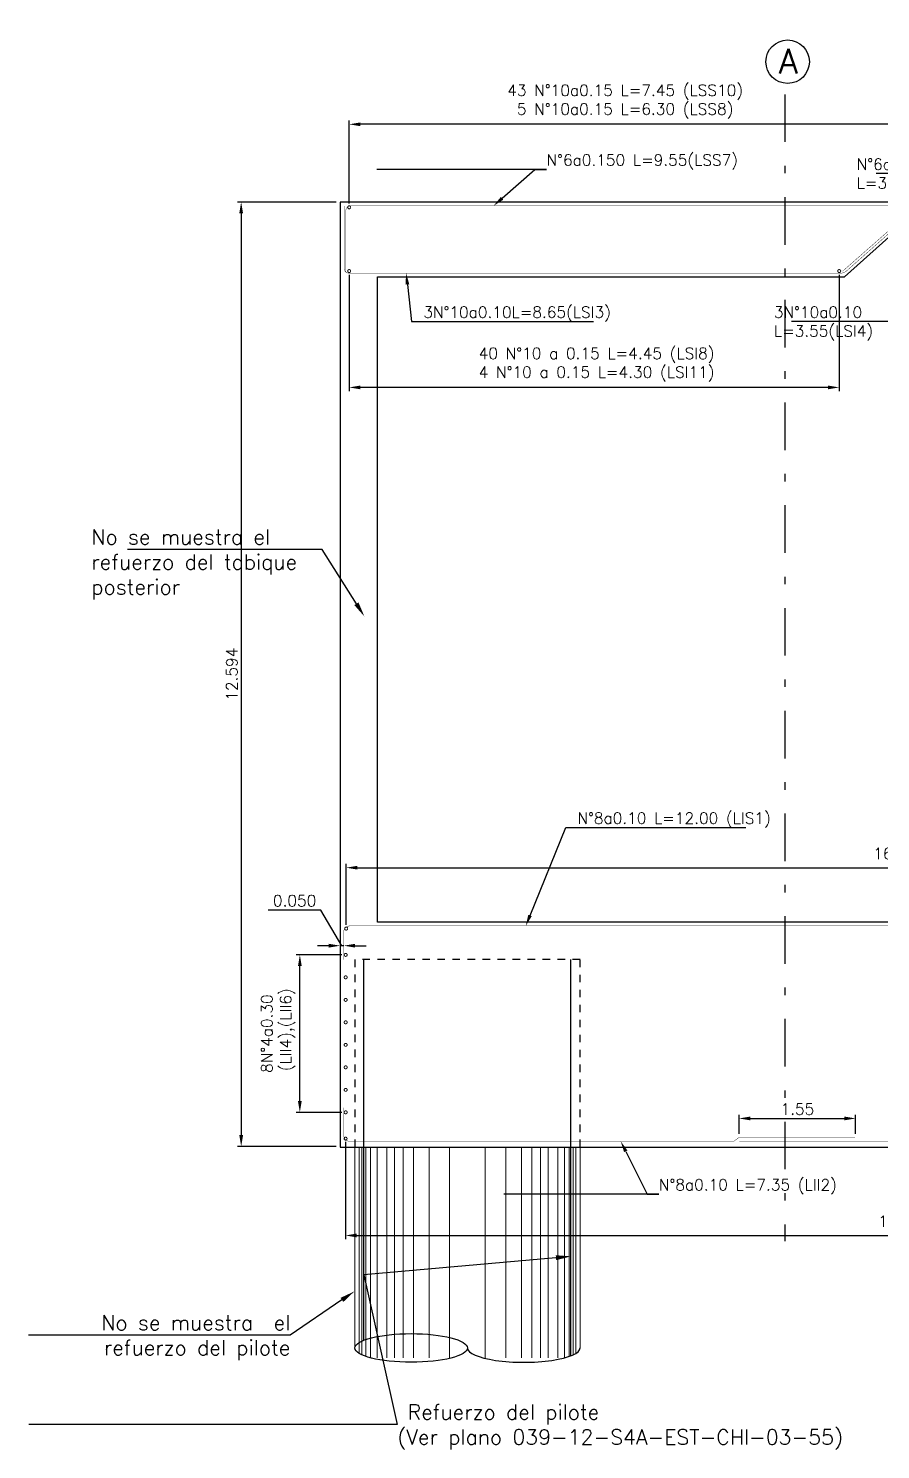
# Model space of a CAD drawing. Header units: metres. Extents: x 1080427 to 1081241, y 976768 to 977191.
# Drawn here: x 1080715.69 to 1080727.05, y 977087.48 to 977106.43 of the extents above; entities that cross this region are included whole.
import ezdxf
from ezdxf import colors
from ezdxf.entities.mleader import LeaderData, LeaderLine
from ezdxf.math import Vec2, Vec3

# ---------------------------------------------------------------- set-up
doc = ezdxf.new("R2010")
doc.units = ezdxf.units.M
doc.header["$LTSCALE"] = 25.4
doc.linetypes.add('DASHDOT', pattern=[1, 0.5, -0.25, 0, -0.25])
doc.linetypes.add('HIDDEN', pattern=[0.375, 0.25, -0.125])
for name, color, linetype in [('CIRCULOCONTRAP', 130, 'Continuous'), ('CONTRAPESO', 3, 'Continuous'), ('COT', 1, 'Continuous'), ('DIMCONTRAPESO', 1, 'Continuous'), ('EJE-D', 11, 'DASHDOT'), ('PROYECC', 251, 'HIDDEN'), ('R175COTR', 7, 'Continuous'), ('REF', 6, 'Continuous')]:
    doc.layers.add(name, color=color, linetype=linetype)
for name, color, linetype, lineweight in [('COTA', 1, 'Continuous', 30), ('COTACIM', 20, 'Continuous', 5), ('EJECONTRAPESO', 41, 'DASHDOT', 30), ('OTROS', 8, 'Continuous', 5), ('REF 7', 210, 'Continuous', 30)]:
    doc.layers.add(name, color=color, linetype=linetype, lineweight=lineweight)
doc.styles.add('romans', font='romans.shx')
doc.dimstyles.new('Copy 75', dxfattribs={"dimtxt": 0.15, "dimasz": 0.15, "dimexe": 0.05, "dimexo": 0.05, "dimgap": 0.05, "dimtad": 1, "dimzin": 0, "dimdsep": 46, "dimtxsty": 'romans', "dimcen": 0.002, "dimclrd": 1, "dimclre": 1, "dimclrt": 3, "dimadec": 4, "dimazin": 0, "dimtfac": 1, "dimtofl": 0, "dimtmove": 1, "dimatfit": 3, "dimfxl": 1, "dimtolj": 1, "dimtzin": 0, "dimarcsym": 1})

# ---------------------------------------------------------------- blocks, each defined once
blk = doc.blocks.new('*D601')
at = {"layer": 'COTA', "color": 1, "lineweight": -2, "transparency": 16777216}
for p, q in [((1080719.96911814, 977103.1427606721), (1080719.96911814, 977101.5911314568)), ((1080726.501122592, 977103.1427606721), (1080726.501122592, 977101.5911314568)), ((1080726.351122592, 977101.6411314568), (1080720.11911814, 977101.6411314568))]:
    blk.add_line(p, q, dxfattribs=at)
at = {"layer": 'COTA', "color": 1, "transparency": 16777216}
for points in [[(1080720.11911814, 977101.6661314568), (1080720.11911814, 977101.6161314568), (1080719.96911814, 977101.6411314568)], [(1080726.351122592, 977101.6661314568), (1080726.351122592, 977101.6161314568), (1080726.501122592, 977101.6411314568)]]:
    blk.add_solid(points, dxfattribs=at)
at = {"layer": 'Defpoints', "color": 0, "transparency": 16777216}
for p in [(1080719.96911814, 977103.1927606722), (1080726.501122592, 977103.1927606722), (1080719.96911814, 977101.6411314568)]:
    blk.add_point(p, dxfattribs=at)
at = {"layer": 'COTA', "color": 3, "transparency": 16777216, "insert": (1080723.267145531, 977101.9447028853), "char_height": 0.15, "attachment_point": 5, "style": 'romans'}
blk.add_mtext('\\A1;40 N°10 a 0.15 L=4.45 (LSI8)\\P4 N°10 a 0.15 L=4.30 (LSI11)', dxfattribs=at)
blk = doc.blocks.new('*D602')
at = {"layer": 'COTA', "color": 1, "lineweight": -2, "transparency": 16777216}
for p, q in [((1080719.96911814, 977104.0926811855), (1080719.96911814, 977105.1996233445)), ((1080727.236278755, 977105.1496233444), (1080720.11911814, 977105.1496233444)), ((1080727.386278755, 977104.0926811855), (1080727.386278755, 977105.1996233445))]:
    blk.add_line(p, q, dxfattribs=at)
at = {"layer": 'COTA', "color": 1, "transparency": 16777216}
for points in [[(1080720.11911814, 977105.1746233444), (1080720.11911814, 977105.1246233444), (1080719.96911814, 977105.1496233444)], [(1080727.236278755, 977105.1746233444), (1080727.236278755, 977105.1246233444), (1080727.386278755, 977105.1496233444)]]:
    blk.add_solid(points, dxfattribs=at)
at = {"layer": 'Defpoints', "color": 0, "transparency": 16777216}
for p in [(1080719.96911814, 977105.1496233444), (1080719.96911814, 977104.0426811854), (1080727.386278755, 977104.0426811854)]:
    blk.add_point(p, dxfattribs=at)
at = {"layer": 'COTA', "color": 3, "transparency": 16777216, "insert": (1080723.647811795, 977105.4531947729), "char_height": 0.15, "attachment_point": 5, "style": 'romans'}
blk.add_mtext('\\A1;43 N°10a0.15 L=7.45 (LSS10)\\P5 N°10a0.15 L=6.30 (LSS8)', dxfattribs=at)
blk = doc.blocks.new('*U599')
at = {"layer": 'REF', "ltscale": 0.1, "const_width": 0.04}
blk.add_lwpolyline([(-0.00634999992325902, 0, 1), (0.00634999992325902, 0, 1)], format="xyb", close=True, dxfattribs=at)
blk = doc.blocks.new('*U600')
at = {"layer": 'DIMCONTRAPESO', "color": 0, "linetype": 'ByBlock', "lineweight": -2, "transparency": 16777216}
for p in [(1.285879139104721e-16, 2.1), (16.8, 2.1), (1.102182119232618e-16, 1.8), (16.8, 1.8), (9.184850993605148e-17, 1.5), (16.8, 1.5), (7.347880794884119e-17, 1.2), (16.8, 1.2), (5.510910596163089e-17, 0.8999999999999999), (16.8, 0.8999999999999999), (3.673940397442059e-17, 0.6), (16.8, 0.6), (1.83697019872103e-17, 0.3), (16.8, 0.3), (0, 0), (16.8, 0)]:
    blk.add_blockref('*U599', p, dxfattribs=at)
blk = doc.blocks.new('*D614')
at = {"layer": 'Defpoints', "color": 0, "transparency": 16777216}
for p in [(1080719.311497429, 977094.0737584074), (1080719.922353064, 977094.0737584074), (1080719.922353064, 977091.9737584074)]:
    blk.add_point(p, dxfattribs=at)
at = {"layer": 'DIMCONTRAPESO', "color": 1, "lineweight": -2, "transparency": 16777216}
for p, q in [((1080719.872353064, 977094.0737584074), (1080719.261497429, 977094.0737584074)), ((1080719.311497429, 977092.1237584074), (1080719.311497429, 977093.9237584074)), ((1080719.872353064, 977091.9737584074), (1080719.261497429, 977091.9737584074))]:
    blk.add_line(p, q, dxfattribs=at)
at = {"layer": 'DIMCONTRAPESO', "color": 1, "transparency": 16777216}
for points in [[(1080719.286497429, 977093.9237584074), (1080719.336497429, 977093.9237584074), (1080719.311497429, 977094.0737584074)], [(1080719.286497429, 977092.1237584074), (1080719.336497429, 977092.1237584074), (1080719.311497429, 977091.9737584074)]]:
    blk.add_solid(points, dxfattribs=at)
at = {"layer": 'DIMCONTRAPESO', "color": 3, "transparency": 16777216, "insert": (1080719.022211715, 977093.0237584073), "char_height": 0.15, "attachment_point": 5, "rotation": 90, "style": 'romans'}
blk.add_mtext('\\A1;8N°4a0.30\\P (LII4),(LII6)', dxfattribs=at)
blk = doc.blocks.new('*D616')
at = {"layer": 'Defpoints', "color": 0, "transparency": 16777216}
for p in [(1080726.719744306, 977091.8923193212), (1080725.166123859, 977091.6372931671), (1080726.719744306, 977091.6372931671)]:
    blk.add_point(p, dxfattribs=at)
at = {"layer": 'DIMCONTRAPESO', "color": 1, "lineweight": -2, "transparency": 16777216}
for p, q in [((1080725.166123859, 977091.6872931671), (1080725.166123859, 977091.9423193212)), ((1080725.316123859, 977091.8923193212), (1080726.569744306, 977091.8923193212)), ((1080726.719744306, 977091.6872931671), (1080726.719744306, 977091.9423193212))]:
    blk.add_line(p, q, dxfattribs=at)
at = {"layer": 'DIMCONTRAPESO', "color": 1, "transparency": 16777216}
for points in [[(1080725.316123859, 977091.9173193212), (1080725.316123859, 977091.8673193211), (1080725.166123859, 977091.8923193212)], [(1080726.569744306, 977091.9173193212), (1080726.569744306, 977091.8673193211), (1080726.719744306, 977091.8923193212)]]:
    blk.add_solid(points, dxfattribs=at)
at = {"layer": 'DIMCONTRAPESO', "color": 3, "transparency": 16777216, "insert": (1080725.942934083, 977092.0173193212), "char_height": 0.15, "attachment_point": 5, "style": 'romans'}
blk.add_mtext('\\A1;1.55', dxfattribs=at)
blk = doc.blocks.new('*D618')
at = {"layer": 'COTA', "color": 1, "lineweight": -2, "transparency": 16777216}
for p, q in [((1080719.929133848, 977094.4744069997), (1080719.929133848, 977095.2861204594)), ((1080720.079133848, 977095.2361204594), (1080736.598768446, 977095.2361204594)), ((1080736.748768446, 977094.4744069997), (1080736.748768446, 977095.2861204594))]:
    blk.add_line(p, q, dxfattribs=at)
at = {"layer": 'COTA', "color": 1, "transparency": 16777216}
for points in [[(1080720.079133848, 977095.2611204594), (1080720.079133848, 977095.2111204594), (1080719.929133848, 977095.2361204594)], [(1080736.598768446, 977095.2611204594), (1080736.598768446, 977095.2111204594), (1080736.748768446, 977095.2361204594)]]:
    blk.add_solid(points, dxfattribs=at)
at = {"layer": 'Defpoints', "color": 0, "transparency": 16777216}
for p in [(1080736.748768446, 977095.2361204594), (1080719.929133848, 977094.4244069996), (1080736.748768446, 977094.4244069996)]:
    blk.add_point(p, dxfattribs=at)
at = {"layer": 'COTA', "color": 3, "transparency": 16777216, "insert": (1080728.338951147, 977095.4004061737), "char_height": 0.15, "attachment_point": 5, "style": 'romans'}
blk.add_mtext('\\A1;169 N°8a0.10 (LIS1),(LIS3)', dxfattribs=at)
blk = doc.blocks.new('*D619')
at = {"layer": 'COTA', "color": 1, "lineweight": -2, "transparency": 16777216}
for p, q in [((1080719.920608869, 977091.5794596662), (1080719.920608869, 977090.2815979102)), ((1080736.73734572, 977091.5794598148), (1080736.73734572, 977090.2815979102)), ((1080720.070608869, 977090.3315979103), (1080736.58734572, 977090.3315979103))]:
    blk.add_line(p, q, dxfattribs=at)
at = {"layer": 'COTA', "color": 1, "transparency": 16777216}
for points in [[(1080720.070608869, 977090.3565979103), (1080720.070608869, 977090.3065979102), (1080719.920608869, 977090.3315979103)], [(1080736.58734572, 977090.3565979103), (1080736.58734572, 977090.3065979102), (1080736.73734572, 977090.3315979103)]]:
    blk.add_solid(points, dxfattribs=at)
at = {"layer": 'Defpoints', "color": 0, "transparency": 16777216}
for p in [(1080719.920608869, 977091.6294596662), (1080736.73734572, 977091.6294598149), (1080736.73734572, 977090.3315979103)]:
    blk.add_point(p, dxfattribs=at)
at = {"layer": 'COTA', "color": 3, "transparency": 16777216, "insert": (1080728.328977295, 977090.4958836245), "char_height": 0.15, "attachment_point": 5, "style": 'romans'}
blk.add_mtext('\\A1;169 N°8a0.10 (LII1),(LII3)', dxfattribs=at)
blk = doc.blocks.new('*D620')
at = {"layer": 'Defpoints', "color": 0, "transparency": 16777216}
for p in [(1080719.847446401, 977094.1960456758), (1080719.847446401, 977094.1960456758), (1080719.897446401, 977094.1960456758)]:
    blk.add_point(p, dxfattribs=at)
at = {"layer": 'EJE-D', "color": 1, "lineweight": -2, "transparency": 16777216}
for p, q in [((1080719.591381668, 977094.6710456758), (1080718.891381668, 977094.6710456758)), ((1080719.872446401, 977094.1960456758), (1080719.591381668, 977094.6710456758)), ((1080719.697446401, 977094.1960456758), (1080719.547446401, 977094.1960456758)), ((1080719.897446401, 977094.1960456758), (1080719.847446401, 977094.1960456758)), ((1080720.047446401, 977094.1960456758), (1080720.197446401, 977094.1960456758))]:
    blk.add_line(p, q, dxfattribs=at)
at = {"layer": 'EJE-D', "color": 1, "transparency": 16777216}
for points in [[(1080719.697446401, 977094.2210456758), (1080719.697446401, 977094.1710456758), (1080719.847446401, 977094.1960456758)], [(1080720.047446401, 977094.2210456758), (1080720.047446401, 977094.1710456758), (1080719.897446401, 977094.1960456758)]]:
    blk.add_solid(points, dxfattribs=at)
at = {"layer": 'EJE-D', "color": 3, "transparency": 16777216, "insert": (1080719.241381668, 977094.7960456758), "char_height": 0.15, "attachment_point": 5, "style": 'romans'}
blk.add_mtext('\\A1;0.050', dxfattribs=at)
blk = doc.blocks.new('*D849')
at = {"layer": 'COTA', "color": 1, "lineweight": -2, "transparency": 16777216}
for p, q in [((1080719.797387573, 977104.1136159418), (1080718.479612651, 977104.1136159418)), ((1080718.529612651, 977103.9636159418), (1080718.529612651, 977091.6696159419)), ((1080719.797387573, 977091.5196159419), (1080718.479612651, 977091.5196159419))]:
    blk.add_line(p, q, dxfattribs=at)
at = {"layer": 'COTA', "color": 1, "transparency": 16777216}
for points in [[(1080718.504612651, 977103.9636159418), (1080718.554612651, 977103.9636159418), (1080718.529612651, 977104.1136159418)], [(1080718.504612651, 977091.6696159419), (1080718.554612651, 977091.6696159419), (1080718.529612651, 977091.5196159419)]]:
    blk.add_solid(points, dxfattribs=at)
at = {"layer": 'Defpoints', "color": 0, "transparency": 16777216}
for p in [(1080719.847387573, 977104.1136159418), (1080718.529612651, 977091.5196159419), (1080719.847387573, 977091.5196159419)]:
    blk.add_point(p, dxfattribs=at)
at = {"layer": 'COTA', "color": 3, "transparency": 16777216, "insert": (1080718.404612651, 977097.816615942), "char_height": 0.15, "attachment_point": 5, "rotation": 90, "style": 'romans'}
blk.add_mtext('\\A1;12.594', dxfattribs=at)

msp = doc.modelspace()

# ---------------------------------------------------------------- linework, layer by layer
at = {"layer": 'CIRCULOCONTRAP'}
msp.add_circle((1080725.813508829, 977105.9845275551), 0.2896674196976395, dxfattribs=at)
at = {"layer": 'CONTRAPESO'}
msp.add_lwpolyline([(1080736.04552592, 977104.1136159418), (1080735.201720941, 977103.3561288287), (1080735.201720941, 977103.113615942), (1080736.347446401, 977103.1136159418), (1080736.347158255, 977101.5725140485), (1080736.347158255, 977094.5096159419), (1080720.348744298, 977094.5096159419), (1080720.348744298, 977103.1136159418), (1080726.572302454, 977103.1136159418), (1080727.499049455, 977103.9455604408), (1080727.499049455, 977104.1136159418), (1080719.847387573, 977104.1136159418), (1080719.847446401, 977091.5096159419), (1080736.847259728, 977091.5096159419), (1080736.847446401, 977104.1136159418)], close=True, dxfattribs=at)
at = {"layer": 'COT'}
msp.add_ellipse((1080720.795398717, 977088.8317201843), major_axis=(0.7502605647517244, 0), ratio=0.2543813295763042, dxfattribs=at)
msp.add_ellipse((1080722.295919847, 977088.8317201843), major_axis=(0.7502605647517244, 0), ratio=0.2543813295763042, start_param=3.141592653589792, end_param=6.283185307179586, dxfattribs=at)
at = {"layer": 'EJECONTRAPESO', "ltscale": 0.05}
msp.add_lwpolyline([(1080725.777362124, 977105.5490863739), (1080725.777362124, 977090.2558961994)], dxfattribs=at)
at = {"layer": 'OTROS'}
for p, q in [((1080720.100582923, 977091.5096159419), (1080720.100582923, 977088.7597073241)), ((1080720.138818074, 977091.5096159419), (1080720.138818074, 977088.7393654293)), ((1080720.189798257, 977091.5096159419), (1080720.189798257, 977088.7190563043)), ((1080720.253523527, 977091.5096159419), (1080720.253523527, 977088.6993312812)), ((1080720.342738861, 977091.5096159419), (1080720.342738861, 977088.6993312812)), ((1080720.470189374, 977091.5096159419), (1080720.470189374, 977088.6993312812)), ((1080720.572149767, 977091.5096159419), (1080720.572149767, 977088.6993312812)), ((1080720.68685522, 977091.5096159419), (1080720.68685522, 977088.6993312812)), ((1080720.827050765, 977091.5096159419), (1080720.827050765, 977088.6993312812)), ((1080721.03405461, 977091.5096159419), (1080721.03405461, 977088.6993312812)), ((1080721.307761638, 977091.5096159419), (1080721.307761638, 977088.6993312812)), ((1080721.783543878, 977091.5096159419), (1080721.783543878, 977088.6993312812)), ((1080722.057250906, 977091.5096159419), (1080722.057250906, 977088.6993312812)), ((1080722.264254751, 977091.5096159419), (1080722.264254751, 977088.6993312812)), ((1080722.404450295, 977091.5096159419), (1080722.404450295, 977088.6993312812)), ((1080722.519155748, 977091.5096159419), (1080722.519155748, 977088.6993312812)), ((1080722.621116142, 977091.5096159419), (1080722.621116142, 977088.6993312812)), ((1080722.748566655, 977091.5096159419), (1080722.748566655, 977088.6993312812)), ((1080722.837781989, 977091.5096159419), (1080722.837781989, 977088.6993312812)), ((1080722.901507259, 977091.5096159419), (1080722.901507259, 977088.7190563043)), ((1080722.952487442, 977091.5096159419), (1080722.952487442, 977088.7393654293)), ((1080722.990722593, 977091.5096159419), (1080722.990722593, 977088.7597073241))]:
    msp.add_line(p, q, dxfattribs=at)
msp.add_lwpolyline([(1080720.045138152, 977088.8317201843), (1080720.045138152, 977091.5096159419), (1080723.046180411, 977091.5096159419), (1080723.046180411, 977088.8317201843)], dxfattribs=at)
at = {"layer": 'PROYECC', "color": 14, "ltscale": 0.01}
msp.add_lwpolyline([(1080720.045138152, 977091.5096159419), (1080723.046180411, 977091.5096159419), (1080723.046180411, 977094.0116468559), (1080720.045138152, 977094.0116468559)], close=True, dxfattribs=at)
at = {"layer": 'REF', "ltscale": 0.1}
for points, const_width in [([(1080719.900376777, 977104.0593921369), (1080719.900376777, 977103.231121175, 0.4141913135200422), (1080719.967371688, 977103.1641211752), (1080726.514609158, 977103.1636176689, 0.1831824534818594), (1080726.600789583, 977103.1962799252), (1080727.459014872, 977103.9560442516)], 0.005), ([(1080726.547243995, 977103.1911226737), (1080727.410257164, 977103.9499012213, 0.7436740448363048), (1080727.360079267, 977104.0637868192), (1080725.064227849, 977104.0634218471), (1080724.993337412, 977104.0641525527), (1080719.991504772, 977104.0636016887, 0.4141813056947494), (1080719.924512151, 977103.9966016891), (1080719.924512151, 977103.1738312135)], 0.005), ([(1080719.8974464, 977094.0092030299), (1080719.8974464, 977094.3832030299, -0.414213562373095), (1080719.9734464, 977094.4592030299), (1080731.52824461, 977094.4592030299)], 0.005), ([(1080726.709312571, 977091.6372931671), (1080725.16553281, 977091.6376344092), (1080725.094628872, 977091.5877435189), (1080719.973438043, 977091.5883038928, -0.4141813563918298), (1080719.8974464, 977091.6643038923), (1080719.8974464, 977092.0383122487)], 0.004999999999999999), ([(1080736.77224983, 977092.0383137848), (1080736.77224983, 977091.6643137848, -0.414213562373095), (1080736.69624983, 977091.5883137848), (1080725.167735551, 977091.5883137848)], 0.005)]:
    msp.add_lwpolyline(points, format="xyb", dxfattribs=dict(at, const_width=const_width))
at = {"layer": 'REF', "ltscale": 0.1, "const_width": 0.04}
for points in [[(1080719.96276814, 977104.0426811854, 1), (1080719.97546814, 977104.0426811854, 1)], [(1080719.96276814, 977103.1927606722, 1), (1080719.97546814, 977103.1927606722, 1)], [(1080726.494772592, 977103.1927606722, 1), (1080726.507472592, 977103.1927606722, 1)], [(1080719.922783849, 977094.4242496456, 1), (1080719.935483849, 977094.4242496456, 1)], [(1080719.914215423, 977091.6229524609, 1), (1080719.926915423, 977091.6229524609, 1)]]:
    msp.add_lwpolyline(points, format="xyb", close=True, dxfattribs=at)
at = {"layer": 'REF 7', "ltscale": 0.1}
for points in [[(1080720.166292797, 977088.9357110278), (1080720.166292797, 977094.0116468559)], [(1080722.925025767, 977088.7277293408), (1080722.925025767, 977094.0116468559)]]:
    msp.add_lwpolyline(points, dxfattribs=at)

# ---------------------------------------------------------------- block references
at = {"layer": 'DIMCONTRAPESO', "color": 2}
msp.add_blockref('*U600', (1080719.922353064, 977091.9737584074), dxfattribs=at)

# ---------------------------------------------------------------- texts
at = {"layer": 'R175COTR', "insert": (1080725.695897743, 977106.1563693024, 308.056640625), "char_height": 0.33, "width": 0.4150010265334458, "attachment_point": 1, "rotation": 359.9999636900451, "style": 'romans'}
msp.add_mtext('{\\C0;A}', dxfattribs=at)

# ---------------------------------------------------------------- dimensions: what is measured, and where the dimension line sits
at = {"layer": 'COTA'}
for base, p1, p2, text, picture, middle in [((1080719.96911814, 977105.1496233444), (1080727.386278755, 977104.0426811854), (1080719.96911814, 977104.0426811854), '43 N°10a0.15 L=7.45 (LSS10)\\P5 N°10a0.15 L=6.30 (LSS8)', '*D602', (1080723.647811795, 977105.1496233444)), ((1080719.96911814, 977101.6411314568), (1080726.501122592, 977103.1927606722), (1080719.96911814, 977103.1927606722), '40 N°10 a 0.15 L=4.45 (LSI8)\\P4 N°10 a 0.15 L=4.30 (LSI11)', '*D601', (1080723.267145531, 977101.6411314568))]:
    dim = msp.add_linear_dim(base=base, p1=p1, p2=p2, angle=180, text=text, dimstyle='Copy 75', dxfattribs=at)
    dim.commit()
    dim.dimension.update_dxf_attribs({"geometry": picture, "text_midpoint": middle, "dimtype": 160})
at = {"layer": 'COTA', "color": 2}
dim = msp.add_linear_dim(base=(1080718.529612651, 977091.5196159419), p1=(1080719.847387573, 977104.1136159418), p2=(1080719.847387573, 977091.5196159419), angle=90, dimstyle='Copy 75', override={"dimdec": 3}, dxfattribs=at)
dim.commit()
dim.dimension.update_dxf_attribs({"geometry": '*D849', "text_midpoint": (1080718.404612651, 977097.816615942)})
at = {"layer": 'COTA'}
for base, p1, p2, text, picture, middle in [((1080736.748768446, 977095.2361204594), (1080719.929133848, 977094.4244069996), (1080736.748768446, 977094.4244069996), '169 N°8a0.10 (LIS1),(LIS3)', '*D618', (1080728.338951147, 977095.4004061737)), ((1080736.73734572, 977090.3315979103), (1080719.920608869, 977091.6294596662), (1080736.73734572, 977091.6294598149), '169 N°8a0.10 (LII1),(LII3)', '*D619', (1080728.328977295, 977090.4958836245))]:
    dim = msp.add_linear_dim(base=base, p1=p1, p2=p2, text=text, dimstyle='Copy 75', dxfattribs=at)
    dim.commit()
    dim.dimension.update_dxf_attribs({"geometry": picture, "text_midpoint": middle})
at = {"layer": 'DIMCONTRAPESO'}
dim = msp.add_linear_dim(base=(1080719.311497429, 977094.0737584074), p1=(1080719.922353064, 977091.9737584074), p2=(1080719.922353064, 977094.0737584074), angle=90, text='8N°4a0.30\\P (LII4),(LII6)', dimstyle='Copy 75', dxfattribs=at)
dim.commit()
dim.dimension.update_dxf_attribs({"geometry": '*D614', "text_midpoint": (1080719.311497429, 977093.0237584073), "dimtype": 160})
dim = msp.add_linear_dim(base=(1080726.719744306, 977091.8923193212), p1=(1080725.166123859, 977091.6372931671), p2=(1080726.719744306, 977091.6372931671), dimstyle='Copy 75', dxfattribs=at)
dim.commit()
dim.dimension.update_dxf_attribs({"geometry": '*D616', "text_midpoint": (1080725.942934083, 977092.0173193212)})
at = {"layer": 'EJE-D', "color": 2}
dim = msp.add_linear_dim(base=(1080719.847446401, 977094.1960456758), p1=(1080719.897446401, 977094.1960456758), p2=(1080719.847446401, 977094.1960456758), dimstyle='Copy 75', override={"dimdec": 3}, dxfattribs=at)
dim.commit()
dim.dimension.update_dxf_attribs({"geometry": '*D620', "text_midpoint": (1080719.541381668, 977094.6710456758), "dimtype": 160})

# ---------------------------------------------------------------- leaders
at = {"layer": 'COTACIM'}
ml = msp.add_multileader_mtext('Standard', dxfattribs=at)
ml.set_content('N°6a0.150 L=9.55(LSS7)', color=3, style='romans')
ml.set_leader_properties(color=256)
ml.build(insert=Vec2(0, 0))
ml.multileader.update_dxf_attribs({"text_left_attachment_type": 6, "text_right_attachment_type": 6, "dogleg_length": 0.1560199508385566, "arrow_head_size": 0.15})
ctx = ml.context
ctx.base_point, ctx.char_height, ctx.arrow_head_size, ctx.landing_gap_size, ctx.plane_origin = Vec3(1080722.600072198, 977104.5483290077), 0.15, 0.15, 0, Vec3(1080721.673476915, 977103.7929296445)
ctx.left_attachment, ctx.right_attachment = 6, 6
notes = []
notes.append((ctx, [(0, (1, 1, 0), (1080722.444052248, 977104.5483290077), (1, 0), 0.1560199508385566, [(0, [(1080721.894968587, 977104.0638042678)], 0, [])])]))
ctx.mtext.insert, ctx.mtext.width, ctx.mtext.flow_direction = Vec3(1080722.600072198, 977104.7483290076), 3.28651172015816, 5
ml = msp.add_multileader_mtext('Standard', dxfattribs=at)
ml.set_content('N°6a0.15\\PL=3.55(LSS5)', color=3, style='romans')
ml.set_leader_properties(color=256)
ml.build(insert=Vec2(0, 0))
ml.multileader.update_dxf_attribs({"text_left_attachment_type": 6, "text_right_attachment_type": 6, "dogleg_length": 0.1560199508385566, "arrow_head_size": 0.15})
ctx = ml.context
ctx.base_point, ctx.char_height, ctx.arrow_head_size, ctx.landing_gap_size, ctx.plane_origin = Vec3(1080726.734015738, 977104.4919004609), 0.15, 0.15, 0, Vec3(1080728.269840415, 977103.7927355934)
ctx.left_attachment, ctx.right_attachment = 6, 6
notes.append((ctx, [(1, (1, 1, 0), (1080728.390035689, 977104.4919004609), (-1, 0), 0.1560199508385566, [(0, [(1080728.491332087, 977104.0636102167)], 0, [])])]))
ctx.mtext.insert, ctx.mtext.width, ctx.mtext.flow_direction = Vec3(1080726.734015738, 977104.6919004609), 2.876920135691762, 5
ml = msp.add_multileader_mtext('Standard', dxfattribs=at)
ml.set_content('\\A1;3N°10a0.10L=8.65(LSI3)', color=3, style='romans')
ml.set_leader_properties(color=256)
ml.build(insert=Vec2(0, 0))
ml.multileader.update_dxf_attribs({"text_left_attachment_type": 6, "text_right_attachment_type": 6, "dogleg_length": 0.1560199508385566, "arrow_head_size": 0.15})
ctx = ml.context
ctx.base_point, ctx.char_height, ctx.arrow_head_size, ctx.landing_gap_size, ctx.plane_origin = Vec3(1080720.957794041, 977102.5188202768), 0.15, 0.15, 0, Vec3(1080720.72772238, 977098.0956609966)
ctx.left_attachment, ctx.right_attachment = 6, 6
notes.append((ctx, [(0, (1, 1, 0), (1080720.80177409, 977102.5188202768), (1, 0), 0.1560199508385566, [(0, [(1080720.727726212, 977103.1640621229)], 0, [])])]))
ctx.mtext.insert, ctx.mtext.width, ctx.mtext.flow_direction = Vec3(1080720.957794041, 977102.7188202768), 2.335693070432171, 5
ml = msp.add_multileader_mtext('Standard', dxfattribs=at)
ml.set_content('\\A1;3N°10a0.10\\PL=3.55(LSI4)', color=3, style='romans')
ml.set_leader_properties(color=256)
ml.build(insert=Vec2(0, 0))
ml.multileader.update_dxf_attribs({"text_left_attachment_type": 6, "text_right_attachment_type": 6, "dogleg_length": 0.1560199508385566, "arrow_head_size": 0.15})
ctx = ml.context
ctx.base_point, ctx.char_height, ctx.arrow_head_size, ctx.landing_gap_size, ctx.plane_origin = Vec3(1080725.630286377, 977102.5188202768), 0.15, 0.15, 0, Vec3(1080727.562392105, 977098.0956609966)
ctx.left_attachment, ctx.right_attachment = 6, 6
notes.append((ctx, [(1, (1, 1, 0), (1080727.200592042, 977102.5188202768), (-1, 0), 0.1560199508385566, [(0, [(1080727.562392125, 977103.1636193591)], 0, [])])]))
ctx.mtext.insert, ctx.mtext.width, ctx.mtext.flow_direction = Vec3(1080725.630286377, 977102.7188202768), 2.363152618519962, 5
ml = msp.add_multileader_mtext('Standard', dxfattribs=at)
ml.set_content('No se muestra el\\Prefuerzo del tabique\\Pposterior', color=3, style='romans')
ml.set_leader_properties(color=1)
ml.build(insert=Vec2(0, 0))
ml.multileader.update_dxf_attribs({"text_left_attachment_type": 6, "text_right_attachment_type": 6, "dogleg_length": 0, "arrow_head_size": 0.2})
ctx = ml.context
ctx.base_point, ctx.char_height, ctx.arrow_head_size, ctx.landing_gap_size, ctx.plane_origin = Vec3(1080716.531905564, 977099.4798987422), 0.2, 0.2, 0, Vec3(1080720.172051478, 977098.219221444)
ctx.left_attachment, ctx.right_attachment = 6, 6
notes.append((ctx, [(1, (1, 1, 0), (1080719.60809604, 977099.4798987422), (-1, 0), 0, [(0, [(1080720.172051478, 977098.5868714993)], 0, [])])]))
ctx.mtext.insert, ctx.mtext.flow_direction = Vec3(1080716.531905564, 977099.7465654089), 5
ml = msp.add_multileader_mtext('Standard', dxfattribs=at)
ml.set_content('N°8a0.10 L=12.00 {\\A1;(LIS1)}', color=3, style='romans')
ml.set_leader_properties(color=256)
ml.build(insert=Vec2(0, 0))
ml.multileader.update_dxf_attribs({"text_left_attachment_type": 6, "text_right_attachment_type": 6, "dogleg_length": 0.1560199508385566, "arrow_head_size": 0.15})
ctx = ml.context
ctx.base_point, ctx.char_height, ctx.arrow_head_size, ctx.landing_gap_size, ctx.plane_origin = Vec3(1080723.011460692, 977095.7716775652), 0.15, 0.15, 0, Vec3(1080722.323037118, 977094.5929252477)
ctx.left_attachment, ctx.right_attachment = 6, 6
notes.append((ctx, [(0, (1, 1, 0), (1080722.855440741, 977095.7716775652), (1, 0), 0.1560199508385566, [(0, [(1080722.323037118, 977094.4601693253)], 0, [])])]))
ctx.mtext.insert, ctx.mtext.flow_direction = Vec3(1080723.011460692, 977095.9716775651), 5
ml = msp.add_multileader_mtext('Standard', dxfattribs=at)
ml.set_content('N°8a0.10 L=7.35 {\\A1;(LII2)}', color=3, style='romans')
ml.set_leader_properties(color=256)
ml.build(insert=Vec2(0, 0))
ml.multileader.update_dxf_attribs({"text_left_attachment_type": 6, "text_right_attachment_type": 6, "dogleg_length": 0.1560199508385566, "arrow_head_size": 0.15})
ctx = ml.context
ctx.base_point, ctx.char_height, ctx.arrow_head_size, ctx.landing_gap_size, ctx.plane_origin = Vec3(1080724.097775121, 977090.8826842036), 0.15, 0.15, 0, Vec3(1080723.292548699, 977090.0622446082)
ctx.left_attachment, ctx.right_attachment = 6, 6
notes.append((ctx, [(0, (1, 1, 0), (1080723.941755171, 977090.8826842036), (1, 0), 0.1560199508385566, [(0, [(1080723.588655462, 977091.5879063657)], 0, [])])]))
ctx.mtext.insert, ctx.mtext.width, ctx.mtext.flow_direction = Vec3(1080724.097775121, 977091.0826842035), 2.764452481176704, 5
ml = msp.add_multileader_mtext('Standard', dxfattribs=at)
ml.set_content(' Refuerzo del pilote\\P(Ver plano 039-12-S4A-EST-CHI-03-55){\\C4; }', color=3, style='romans')
ml.set_leader_properties(color=1)
ml.build(insert=Vec2(0, 0))
ml.multileader.update_dxf_attribs({"text_left_attachment_type": 6, "text_right_attachment_type": 6, "dogleg_length": 0, "arrow_head_size": 0.2})
ctx = ml.context
ctx.base_point, ctx.char_height, ctx.arrow_head_size, ctx.landing_gap_size, ctx.plane_origin = Vec3(1080720.6106961, 977087.8100690114), 0.2, 0.2, 0, Vec3(1080721.815608497, 977089.2582670548)
ctx.left_attachment, ctx.right_attachment = 6, 6
notes.append((ctx, [(0, (1, 1, 0), (1080720.6106961, 977087.8100690114), (1, 0), 0, [(1, [(1080722.925025767, 977090.0532889762), (1080720.166292797, 977089.8049470254)], 0, [])])]))
ctx.mtext.insert, ctx.mtext.width, ctx.mtext.flow_direction = Vec3(1080720.6106961, 977088.0767356781), 7.379388367058709, 5
ml = msp.add_multileader_mtext('Standard', dxfattribs=at)
ml.set_content('No se muestra  el refuerzo del pilote', color=3, style='romans')
ml.set_leader_properties(color=1)
ml.build(insert=Vec2(0, 0))
ml.multileader.update_dxf_attribs({"text_left_attachment_type": 6, "text_right_attachment_type": 6, "dogleg_length": 0, "arrow_head_size": 0.2})
ctx = ml.context
ctx.base_point, ctx.char_height, ctx.arrow_head_size, ctx.landing_gap_size, ctx.plane_origin = Vec3(1080716.269992223, 977089.0016228671), 0.2, 0.2, 0, Vec3(1080714.584193324, 977088.7905543084)
ctx.left_attachment, ctx.right_attachment, ctx.text_align_type = 6, 6, 2
notes.append((ctx, [(1, (1, 1, 0), (1080719.184277938, 977089.0016228671), (-1, 0), 0, [(0, [(1080720.037867248, 977089.5855762298)], 0, [])])]))
ctx.mtext.insert, ctx.mtext.width, ctx.mtext.alignment, ctx.mtext.flow_direction = Vec3(1080719.184277938, 977089.2682895338), 3.456050716806203, 3, 5
for ctx, leaders in notes:
    for number, flags, end, landing, length, lines in leaders:
        leader = LeaderData()
        leader.index, (leader.has_last_leader_line, leader.has_dogleg_vector, leader.attachment_direction) = number, flags
        leader.last_leader_point, leader.dogleg_vector, leader.dogleg_length = Vec3(end), Vec3(landing), length
        for number, points, colour, breaks in lines:
            line = LeaderLine()
            line.index, line.vertices, line.color, line.breaks = number, Vec3.list(points), colors.encode_raw_color(colour), breaks
            leader.lines.append(line)
        ctx.leaders.append(leader)

doc.saveas('drawing.dxf')
